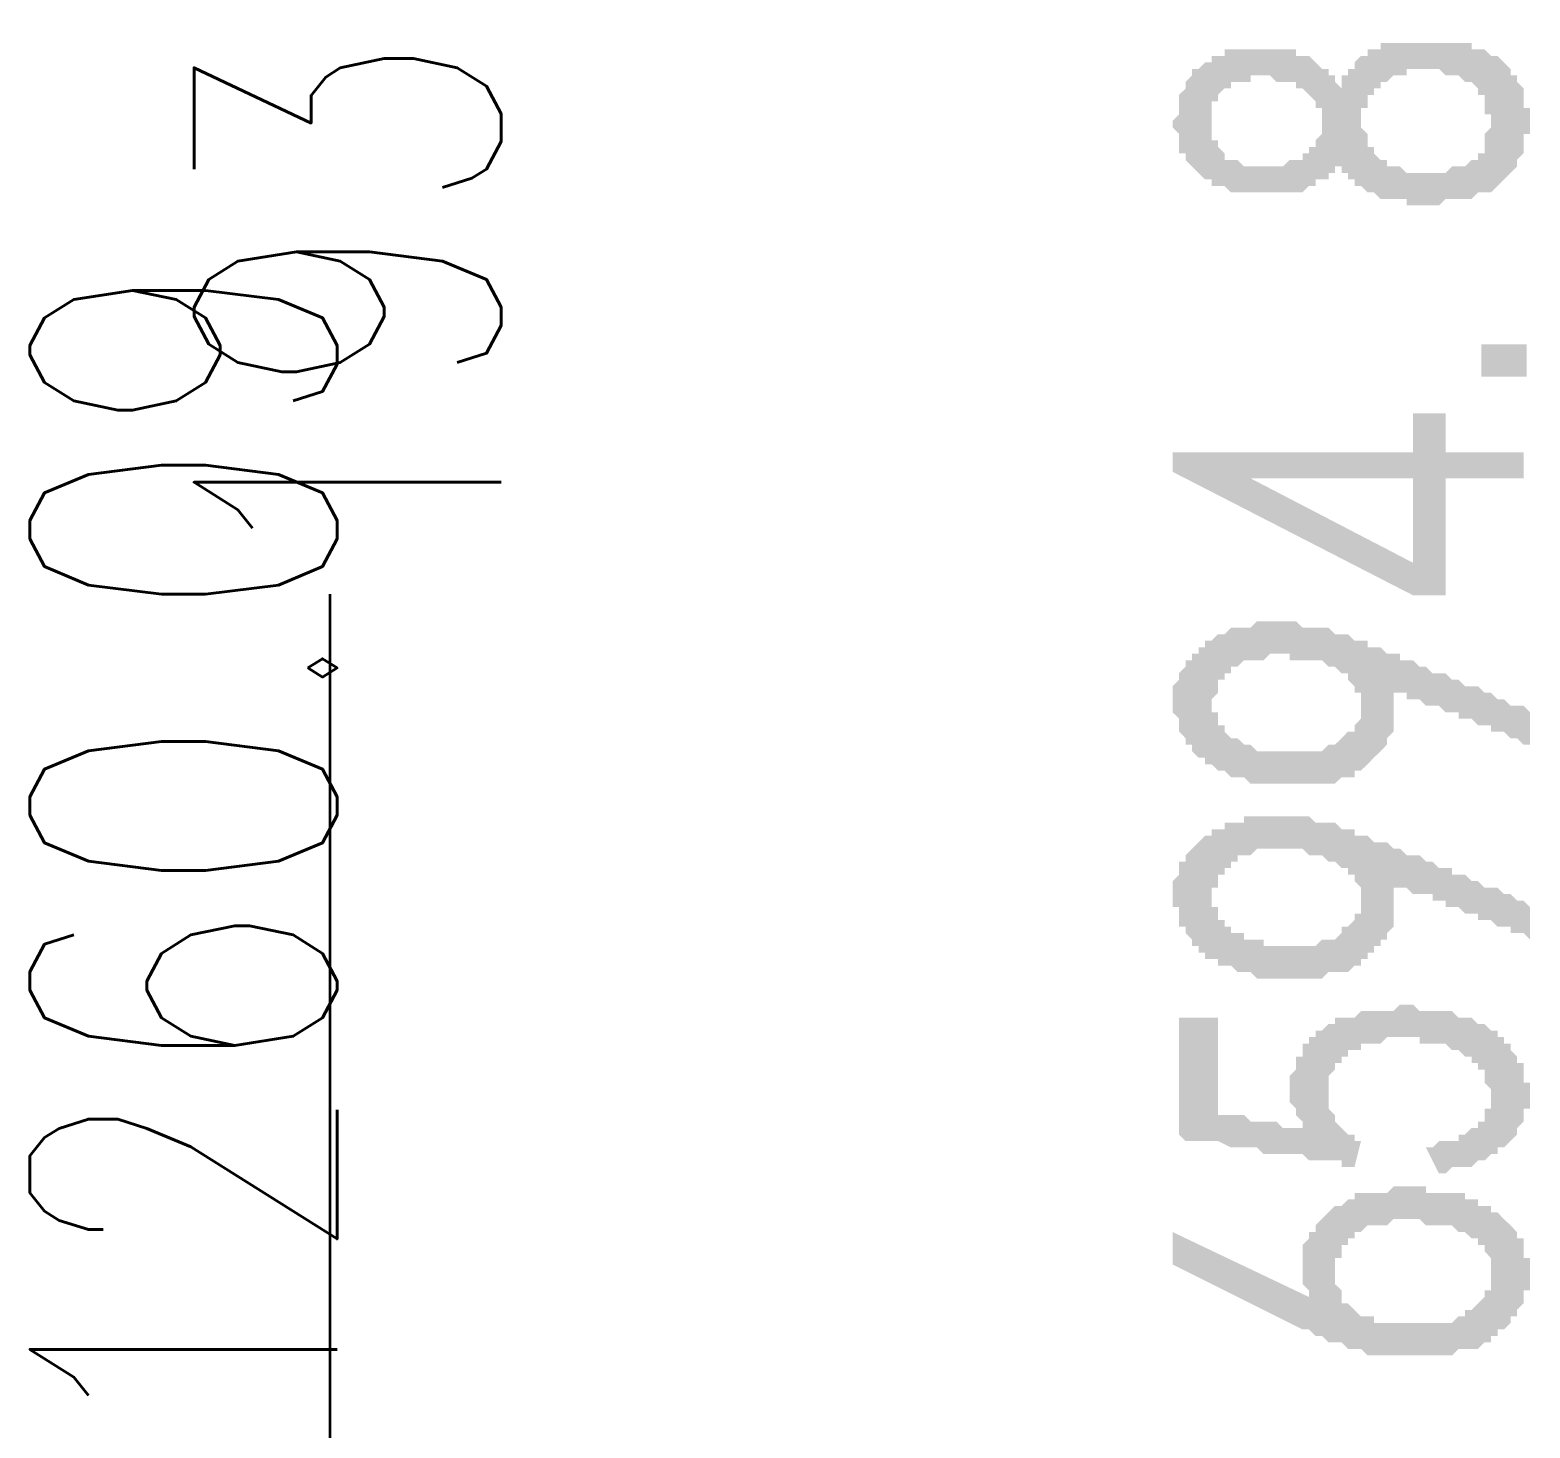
# Model space of a CAD drawing. Header units: millimetres. Extents: x 6156 to 7119, y 3162 to 3647.
# Drawn here: x 6665.45 to 6680.1, y 3588.16 to 3601.82 of the extents above; entities that cross this region are included whole.
import ezdxf
from ezdxf.enums import TextEntityAlignment as Align

# ---------------------------------------------------------------- set-up
doc = ezdxf.new("R2010")
doc.units = ezdxf.units.MM
doc.layers.add('图层1', color=7, linetype='Continuous')
doc.layers.add('点图2', color=30, linetype='Continuous', lineweight=5)
doc.layers.add('线段', color=130, linetype='Continuous', lineweight=35)
doc.styles.add('HBtxt', font='txt', dxfattribs={"width": 0.7, "bigfont": 'HZTXT'})

msp = doc.modelspace()

# ---------------------------------------------------------------- hatches: boundary and pattern name
at = {"layer": '图层1', "transparency": 33554559}
h = msp.add_hatch(color=256, dxfattribs=at)
h.paths.add_polyline_path([(6679.088, 3600.106), (6679.025, 3600.106), (6678.961, 3600.106), (6678.898, 3600.106), (6678.898, 3600.17), (6678.834, 3600.17), (6678.771, 3600.17), (6678.707, 3600.17), (6678.707, 3600.17), (6678.644, 3600.17), (6678.58, 3600.233), (6678.58, 3600.233), (6678.517, 3600.233), (6678.453, 3600.297), (6678.453, 3600.297), (6678.39, 3600.297), (6678.39, 3600.36), (6678.326, 3600.36), (6678.326, 3600.424), (6678.263, 3600.424), (6678.263, 3600.487), (6678.263, 3600.487), (6678.199, 3600.487), (6678.199, 3600.424), (6678.136, 3600.424), (6678.136, 3600.36), (6678.072, 3600.36), (6678.009, 3600.36), (6678.009, 3600.297), (6677.945, 3600.297), (6677.945, 3600.297), (6677.945, 3600.297), (6677.882, 3600.233), (6677.818, 3600.233), (6677.818, 3600.233), (6677.755, 3600.233), (6677.691, 3600.233), (6677.628, 3600.233), (6677.564, 3600.233), (6677.564, 3600.233), (6677.501, 3600.233), (6677.438, 3600.233), (6677.374, 3600.233), (6677.311, 3600.233), (6677.311, 3600.233), (6677.247, 3600.233), (6677.184, 3600.233), (6677.184, 3600.233), (6677.12, 3600.297), (6677.057, 3600.297), (6677.057, 3600.297), (6676.993, 3600.297), (6676.993, 3600.36), (6676.93, 3600.36), (6676.866, 3600.424), (6676.866, 3600.424), (6676.866, 3600.424), (6676.803, 3600.487), (6676.803, 3600.487), (6676.739, 3600.551), (6676.739, 3600.551), (6676.739, 3600.614), (6676.676, 3600.614), (6676.676, 3600.614), (6676.676, 3600.678), (6676.676, 3600.741), (6676.676, 3600.741), (6676.676, 3600.805), (6676.676, 3600.805), (6676.612, 3600.868), (6676.612, 3600.932), (6676.612, 3600.932), (6676.612, 3600.932), (6676.676, 3600.995), (6676.676, 3601.059), (6676.676, 3601.059), (6676.676, 3601.122), (6676.676, 3601.122), (6676.676, 3601.186), (6676.676, 3601.186), (6676.676, 3601.186), (6676.739, 3601.249), (6676.739, 3601.249), (6676.739, 3601.313), (6676.739, 3601.313), (6676.803, 3601.376), (6676.803, 3601.44), (6676.866, 3601.44), (6676.866, 3601.44), (6676.93, 3601.503), (6676.93, 3601.503), (6676.993, 3601.503), (6676.993, 3601.567), (6677.057, 3601.567), (6677.12, 3601.567), (6677.12, 3601.63), (6677.184, 3601.63), (6677.184, 3601.63), (6677.247, 3601.63), (6677.311, 3601.63), (6677.374, 3601.63), (6677.374, 3601.63), (6677.438, 3601.63), (6677.501, 3601.63), (6677.564, 3601.63), (6677.564, 3601.63), (6677.628, 3601.63), (6677.691, 3601.63), (6677.755, 3601.63), (6677.755, 3601.63), (6677.818, 3601.63), (6677.818, 3601.567), (6677.882, 3601.567), (6677.945, 3601.567), (6677.945, 3601.567), (6678.009, 3601.503), (6678.009, 3601.503), (6678.072, 3601.44), (6678.072, 3601.44), (6678.136, 3601.44), (6678.136, 3601.376), (6678.199, 3601.376), (6678.199, 3601.313), (6678.263, 3601.249), (6678.263, 3601.249), (6678.263, 3601.313), (6678.263, 3601.376), (6678.326, 3601.376), (6678.326, 3601.44), (6678.39, 3601.44), (6678.39, 3601.503), (6678.39, 3601.503), (6678.453, 3601.567), (6678.453, 3601.567), (6678.517, 3601.567), (6678.517, 3601.63), (6678.58, 3601.63), (6678.58, 3601.63), (6678.644, 3601.63), (6678.644, 3601.694), (6678.707, 3601.694), (6678.771, 3601.694), (6678.834, 3601.694), (6678.834, 3601.694), (6678.898, 3601.694), (6678.961, 3601.694), (6679.025, 3601.694), (6679.088, 3601.694), (6679.152, 3601.694), (6679.152, 3601.694), (6679.215, 3601.694), (6679.279, 3601.694), (6679.342, 3601.694), (6679.406, 3601.694), (6679.406, 3601.694), (6679.469, 3601.694), (6679.533, 3601.694), (6679.533, 3601.63), (6679.596, 3601.63), (6679.596, 3601.63), (6679.66, 3601.63), (6679.723, 3601.567), (6679.723, 3601.567), (6679.787, 3601.567), (6679.85, 3601.503), (6679.85, 3601.503), (6679.85, 3601.503), (6679.914, 3601.44), (6679.914, 3601.44), (6679.914, 3601.376), (6679.977, 3601.376), (6679.977, 3601.313), (6679.977, 3601.313), (6680.041, 3601.249), (6680.041, 3601.249), (6680.041, 3601.186), (6680.041, 3601.186), (6680.041, 3601.122), (6680.041, 3601.059), (6680.104, 3601.059), (6680.104, 3600.995), (6680.104, 3600.995), (6680.104, 3600.932), (6680.104, 3600.868), (6680.104, 3600.868), (6680.104, 3600.805), (6680.041, 3600.805), (6680.041, 3600.741), (6680.041, 3600.678), (6680.041, 3600.678), (6680.041, 3600.614), (6680.041, 3600.614), (6679.977, 3600.551), (6679.977, 3600.551), (6679.977, 3600.551), (6679.977, 3600.487), (6679.977, 3600.487), (6679.914, 3600.424), (6679.914, 3600.424), (6679.85, 3600.36), (6679.85, 3600.36), (6679.787, 3600.297), (6679.787, 3600.297), (6679.787, 3600.297), (6679.723, 3600.233), (6679.723, 3600.233), (6679.66, 3600.233), (6679.596, 3600.233), (6679.533, 3600.17), (6679.533, 3600.17), (6679.469, 3600.17), (6679.406, 3600.17), (6679.406, 3600.17), (6679.342, 3600.17), (6679.279, 3600.17), (6679.215, 3600.106), (6679.215, 3600.106), (6679.152, 3600.106), (6679.088, 3600.106), (6679.088, 3600.106)], flags=0)
h.paths.add_polyline_path([(6679.025, 3600.424), (6679.088, 3600.424), (6679.152, 3600.424), (6679.215, 3600.424), (6679.279, 3600.424), (6679.279, 3600.424), (6679.342, 3600.487), (6679.406, 3600.487), (6679.406, 3600.487), (6679.469, 3600.487), (6679.469, 3600.487), (6679.533, 3600.551), (6679.533, 3600.551), (6679.596, 3600.551), (6679.596, 3600.614), (6679.66, 3600.614), (6679.66, 3600.678), (6679.66, 3600.741), (6679.66, 3600.741), (6679.66, 3600.741), (6679.66, 3600.805), (6679.723, 3600.868), (6679.723, 3600.868), (6679.723, 3600.932), (6679.723, 3600.932), (6679.723, 3600.995), (6679.66, 3600.995), (6679.66, 3601.059), (6679.66, 3601.122), (6679.66, 3601.122), (6679.66, 3601.186), (6679.596, 3601.186), (6679.596, 3601.249), (6679.596, 3601.249), (6679.533, 3601.313), (6679.469, 3601.313), (6679.469, 3601.313), (6679.406, 3601.376), (6679.406, 3601.376), (6679.342, 3601.376), (6679.279, 3601.376), (6679.279, 3601.376), (6679.215, 3601.44), (6679.152, 3601.44), (6679.088, 3601.44), (6679.088, 3601.44), (6679.025, 3601.44), (6678.961, 3601.44), (6678.898, 3601.44), (6678.898, 3601.376), (6678.834, 3601.376), (6678.771, 3601.376), (6678.771, 3601.376), (6678.707, 3601.313), (6678.644, 3601.313), (6678.644, 3601.249), (6678.58, 3601.249), (6678.58, 3601.249), (6678.58, 3601.186), (6678.517, 3601.186), (6678.517, 3601.122), (6678.517, 3601.122), (6678.517, 3601.059), (6678.453, 3601.059), (6678.453, 3600.995), (6678.453, 3600.932), (6678.453, 3600.932), (6678.453, 3600.868), (6678.453, 3600.868), (6678.453, 3600.868), (6678.517, 3600.805), (6678.517, 3600.741), (6678.517, 3600.741), (6678.517, 3600.678), (6678.58, 3600.678), (6678.58, 3600.614), (6678.58, 3600.614), (6678.644, 3600.551), (6678.644, 3600.551), (6678.707, 3600.551), (6678.707, 3600.487), (6678.771, 3600.487), (6678.771, 3600.487), (6678.834, 3600.487), (6678.898, 3600.424), (6678.961, 3600.424), (6678.961, 3600.424), (6679.025, 3600.424), (6679.025, 3600.424)], flags=0)
h.paths.add_polyline_path([(6677.501, 3600.487), (6677.564, 3600.487), (6677.628, 3600.487), (6677.628, 3600.487), (6677.691, 3600.487), (6677.755, 3600.551), (6677.755, 3600.551), (6677.818, 3600.551), (6677.882, 3600.551), (6677.882, 3600.614), (6677.945, 3600.614), (6677.945, 3600.614), (6677.945, 3600.678), (6678.009, 3600.678), (6678.009, 3600.741), (6678.009, 3600.741), (6678.072, 3600.805), (6678.072, 3600.805), (6678.072, 3600.868), (6678.072, 3600.932), (6678.072, 3600.932), (6678.072, 3600.995), (6678.072, 3601.059), (6678.009, 3601.059), (6678.009, 3601.122), (6678.009, 3601.122), (6677.945, 3601.186), (6677.945, 3601.186), (6677.945, 3601.186), (6677.882, 3601.249), (6677.882, 3601.249), (6677.818, 3601.249), (6677.818, 3601.313), (6677.755, 3601.313), (6677.691, 3601.313), (6677.691, 3601.313), (6677.628, 3601.313), (6677.564, 3601.376), (6677.501, 3601.376), (6677.438, 3601.376), (6677.438, 3601.376), (6677.374, 3601.376), (6677.374, 3601.313), (6677.311, 3601.313), (6677.247, 3601.313), (6677.184, 3601.313), (6677.184, 3601.249), (6677.12, 3601.249), (6677.12, 3601.249), (6677.12, 3601.249), (6677.057, 3601.186), (6677.057, 3601.186), (6677.057, 3601.122), (6676.993, 3601.122), (6676.993, 3601.059), (6676.993, 3600.995), (6676.993, 3600.995), (6676.993, 3600.932), (6676.993, 3600.932), (6676.993, 3600.868), (6676.993, 3600.805), (6676.993, 3600.805), (6676.993, 3600.741), (6677.057, 3600.741), (6677.057, 3600.678), (6677.057, 3600.678), (6677.12, 3600.614), (6677.12, 3600.614), (6677.12, 3600.551), (6677.184, 3600.551), (6677.184, 3600.551), (6677.247, 3600.551), (6677.311, 3600.487), (6677.311, 3600.487), (6677.374, 3600.487), (6677.438, 3600.487), (6677.501, 3600.487), (6677.501, 3600.487)], flags=0)
h = msp.add_hatch(color=256, dxfattribs=at)
h.paths.add_polyline_path([(6679.279, 3597.439), (6679.279, 3596.296), (6678.961, 3596.296), (6676.612, 3597.503), (6676.612, 3597.693), (6678.961, 3597.693), (6678.961, 3598.074), (6679.279, 3598.074), (6679.279, 3597.693), (6680.041, 3597.693), (6680.041, 3597.439)], flags=0)
h.paths.add_polyline_path([(6678.961, 3597.439), (6677.374, 3597.439), (6678.961, 3596.614)], flags=0)
h = msp.add_hatch(color=256, dxfattribs=at)
h.paths.add_polyline_path([(6680.104, 3594.836), (6680.041, 3594.836), (6679.977, 3594.899), (6679.914, 3594.899), (6679.914, 3594.899), (6679.85, 3594.963), (6679.787, 3594.963), (6679.723, 3594.963), (6679.723, 3595.026), (6679.66, 3595.026), (6679.596, 3595.026), (6679.596, 3595.026), (6679.533, 3595.09), (6679.469, 3595.09), (6679.406, 3595.09), (6679.406, 3595.153), (6679.342, 3595.153), (6679.279, 3595.153), (6679.279, 3595.153), (6679.215, 3595.217), (6679.152, 3595.217), (6679.152, 3595.217), (6679.088, 3595.217), (6679.025, 3595.28), (6679.025, 3595.28), (6678.961, 3595.28), (6678.898, 3595.28), (6678.898, 3595.344), (6678.834, 3595.344), (6678.771, 3595.344), (6678.771, 3595.344), (6678.771, 3595.344), (6678.771, 3595.28), (6678.771, 3595.217), (6678.771, 3595.217), (6678.771, 3595.153), (6678.771, 3595.153), (6678.771, 3595.09), (6678.771, 3595.026), (6678.771, 3595.026), (6678.771, 3594.963), (6678.771, 3594.963), (6678.707, 3594.899), (6678.707, 3594.899), (6678.707, 3594.836), (6678.707, 3594.836), (6678.644, 3594.772), (6678.644, 3594.772), (6678.644, 3594.772), (6678.58, 3594.709), (6678.58, 3594.709), (6678.517, 3594.645), (6678.517, 3594.645), (6678.453, 3594.582), (6678.453, 3594.582), (6678.39, 3594.582), (6678.39, 3594.518), (6678.326, 3594.518), (6678.263, 3594.518), (6678.263, 3594.518), (6678.199, 3594.455), (6678.136, 3594.455), (6678.072, 3594.455), (6678.072, 3594.455), (6678.009, 3594.455), (6677.945, 3594.455), (6677.945, 3594.455), (6677.882, 3594.455), (6677.818, 3594.455), (6677.755, 3594.455), (6677.691, 3594.455), (6677.691, 3594.455), (6677.628, 3594.455), (6677.564, 3594.455), (6677.501, 3594.455), (6677.501, 3594.455), (6677.438, 3594.455), (6677.438, 3594.455), (6677.374, 3594.455), (6677.311, 3594.518), (6677.311, 3594.518), (6677.247, 3594.518), (6677.184, 3594.518), (6677.12, 3594.582), (6677.12, 3594.582), (6677.057, 3594.582), (6677.057, 3594.582), (6676.993, 3594.645), (6676.93, 3594.645), (6676.93, 3594.709), (6676.866, 3594.709), (6676.866, 3594.709), (6676.803, 3594.772), (6676.803, 3594.772), (6676.803, 3594.836), (6676.739, 3594.836), (6676.739, 3594.899), (6676.739, 3594.899), (6676.676, 3594.963), (6676.676, 3594.963), (6676.676, 3595.026), (6676.676, 3595.09), (6676.676, 3595.09), (6676.612, 3595.153), (6676.612, 3595.153), (6676.612, 3595.217), (6676.612, 3595.217), (6676.612, 3595.28), (6676.612, 3595.28), (6676.612, 3595.344), (6676.612, 3595.407), (6676.612, 3595.407), (6676.676, 3595.471), (6676.676, 3595.471), (6676.676, 3595.534), (6676.676, 3595.534), (6676.739, 3595.598), (6676.739, 3595.598), (6676.739, 3595.661), (6676.803, 3595.661), (6676.803, 3595.725), (6676.866, 3595.725), (6676.866, 3595.788), (6676.93, 3595.788), (6676.93, 3595.852), (6676.993, 3595.852), (6676.993, 3595.852), (6677.057, 3595.915), (6677.12, 3595.915), (6677.12, 3595.915), (6677.184, 3595.979), (6677.247, 3595.979), (6677.247, 3595.979), (6677.311, 3595.979), (6677.311, 3595.979), (6677.374, 3595.979), (6677.438, 3596.042), (6677.501, 3596.042), (6677.501, 3596.042), (6677.564, 3596.042), (6677.628, 3596.042), (6677.691, 3596.042), (6677.691, 3596.042), (6677.755, 3596.042), (6677.818, 3596.042), (6677.818, 3596.042), (6677.882, 3595.979), (6677.945, 3595.979), (6678.009, 3595.979), (6678.009, 3595.979), (6678.072, 3595.979), (6678.136, 3595.979), (6678.199, 3595.915), (6678.263, 3595.915), (6678.263, 3595.915), (6678.326, 3595.915), (6678.39, 3595.852), (6678.39, 3595.852), (6678.39, 3595.852), (6678.453, 3595.852), (6678.453, 3595.852), (6678.517, 3595.852), (6678.517, 3595.852), (6678.517, 3595.788), (6678.58, 3595.788), (6678.58, 3595.788), (6678.644, 3595.788), (6678.644, 3595.788), (6678.707, 3595.725), (6678.771, 3595.725), (6678.771, 3595.725), (6678.834, 3595.725), (6678.834, 3595.661), (6678.898, 3595.661), (6678.961, 3595.661), (6678.961, 3595.661), (6679.025, 3595.598), (6679.088, 3595.598), (6679.088, 3595.598), (6679.152, 3595.534), (6679.215, 3595.534), (6679.279, 3595.534), (6679.342, 3595.471), (6679.342, 3595.471), (6679.406, 3595.471), (6679.469, 3595.407), (6679.533, 3595.407), (6679.596, 3595.407), (6679.66, 3595.344), (6679.723, 3595.344), (6679.787, 3595.28), (6679.85, 3595.28), (6679.914, 3595.217), (6679.977, 3595.217), (6680.041, 3595.217), (6680.104, 3595.153), (6680.104, 3595.153)], flags=0)
h.paths.add_polyline_path([(6677.882, 3594.772), (6677.945, 3594.772), (6678.009, 3594.772), (6678.009, 3594.772), (6678.072, 3594.772), (6678.136, 3594.836), (6678.136, 3594.836), (6678.199, 3594.836), (6678.263, 3594.899), (6678.263, 3594.899), (6678.263, 3594.899), (6678.326, 3594.963), (6678.39, 3594.963), (6678.39, 3595.026), (6678.39, 3595.026), (6678.453, 3595.09), (6678.453, 3595.09), (6678.453, 3595.153), (6678.453, 3595.153), (6678.453, 3595.217), (6678.453, 3595.217), (6678.453, 3595.28), (6678.453, 3595.28), (6678.453, 3595.344), (6678.39, 3595.344), (6678.39, 3595.407), (6678.39, 3595.407), (6678.326, 3595.471), (6678.326, 3595.471), (6678.326, 3595.534), (6678.263, 3595.534), (6678.263, 3595.534), (6678.199, 3595.598), (6678.136, 3595.598), (6678.136, 3595.598), (6678.072, 3595.661), (6678.009, 3595.661), (6678.009, 3595.661), (6677.945, 3595.661), (6677.882, 3595.661), (6677.818, 3595.661), (6677.755, 3595.661), (6677.755, 3595.725), (6677.691, 3595.725), (6677.628, 3595.725), (6677.564, 3595.725), (6677.564, 3595.725), (6677.501, 3595.661), (6677.501, 3595.661), (6677.438, 3595.661), (6677.374, 3595.661), (6677.374, 3595.661), (6677.311, 3595.661), (6677.247, 3595.598), (6677.247, 3595.598), (6677.184, 3595.598), (6677.184, 3595.534), (6677.184, 3595.534), (6677.12, 3595.534), (6677.12, 3595.471), (6677.057, 3595.471), (6677.057, 3595.407), (6677.057, 3595.344), (6677.057, 3595.344), (6676.993, 3595.28), (6676.993, 3595.28), (6676.993, 3595.28), (6676.993, 3595.217), (6676.993, 3595.217), (6676.993, 3595.153), (6677.057, 3595.153), (6677.057, 3595.09), (6677.057, 3595.026), (6677.057, 3595.026), (6677.12, 3595.026), (6677.12, 3594.963), (6677.12, 3594.963), (6677.184, 3594.899), (6677.184, 3594.899), (6677.247, 3594.899), (6677.311, 3594.836), (6677.311, 3594.836), (6677.374, 3594.836), (6677.374, 3594.836), (6677.438, 3594.772), (6677.501, 3594.772), (6677.501, 3594.772), (6677.564, 3594.772), (6677.628, 3594.772), (6677.691, 3594.772), (6677.691, 3594.772), (6677.755, 3594.772), (6677.818, 3594.772), (6677.882, 3594.772), (6677.882, 3594.772)], flags=0)
h = msp.add_hatch(color=256, dxfattribs=at)
h.paths.add_polyline_path([(6680.104, 3592.931), (6680.041, 3592.994), (6679.977, 3592.994), (6679.914, 3592.994), (6679.914, 3593.058), (6679.85, 3593.058), (6679.787, 3593.058), (6679.723, 3593.121), (6679.723, 3593.121), (6679.66, 3593.121), (6679.596, 3593.121), (6679.596, 3593.185), (6679.533, 3593.185), (6679.469, 3593.185), (6679.406, 3593.248), (6679.406, 3593.248), (6679.342, 3593.248), (6679.279, 3593.248), (6679.279, 3593.312), (6679.215, 3593.312), (6679.152, 3593.312), (6679.152, 3593.375), (6679.088, 3593.375), (6679.025, 3593.375), (6679.025, 3593.375), (6678.961, 3593.375), (6678.898, 3593.439), (6678.898, 3593.439), (6678.834, 3593.439), (6678.771, 3593.439), (6678.771, 3593.502), (6678.771, 3593.439), (6678.771, 3593.375), (6678.771, 3593.375), (6678.771, 3593.312), (6678.771, 3593.248), (6678.771, 3593.248), (6678.771, 3593.185), (6678.771, 3593.185), (6678.771, 3593.121), (6678.771, 3593.121), (6678.771, 3593.058), (6678.707, 3592.994), (6678.707, 3592.994), (6678.707, 3592.931), (6678.707, 3592.931), (6678.644, 3592.931), (6678.644, 3592.867), (6678.644, 3592.867), (6678.58, 3592.867), (6678.58, 3592.804), (6678.517, 3592.804), (6678.517, 3592.74), (6678.453, 3592.74), (6678.453, 3592.677), (6678.39, 3592.677), (6678.39, 3592.677), (6678.326, 3592.613), (6678.263, 3592.613), (6678.263, 3592.613), (6678.199, 3592.613), (6678.136, 3592.613), (6678.072, 3592.55), (6678.072, 3592.55), (6678.009, 3592.55), (6677.945, 3592.55), (6677.945, 3592.55), (6677.882, 3592.55), (6677.818, 3592.55), (6677.755, 3592.55), (6677.691, 3592.55), (6677.691, 3592.55), (6677.628, 3592.55), (6677.564, 3592.55), (6677.501, 3592.55), (6677.501, 3592.55), (6677.438, 3592.55), (6677.438, 3592.55), (6677.374, 3592.613), (6677.311, 3592.613), (6677.311, 3592.613), (6677.247, 3592.613), (6677.184, 3592.677), (6677.12, 3592.677), (6677.12, 3592.677), (6677.057, 3592.677), (6677.057, 3592.74), (6676.993, 3592.74), (6676.93, 3592.74), (6676.93, 3592.804), (6676.866, 3592.804), (6676.866, 3592.867), (6676.803, 3592.867), (6676.803, 3592.931), (6676.803, 3592.931), (6676.739, 3592.994), (6676.739, 3592.994), (6676.739, 3593.058), (6676.676, 3593.058), (6676.676, 3593.121), (6676.676, 3593.121), (6676.676, 3593.185), (6676.676, 3593.248), (6676.612, 3593.248), (6676.612, 3593.312), (6676.612, 3593.312), (6676.612, 3593.375), (6676.612, 3593.375), (6676.612, 3593.439), (6676.612, 3593.439), (6676.612, 3593.502), (6676.612, 3593.502), (6676.676, 3593.566), (6676.676, 3593.629), (6676.676, 3593.629), (6676.676, 3593.693), (6676.739, 3593.693), (6676.739, 3593.756), (6676.739, 3593.756), (6676.803, 3593.82), (6676.803, 3593.82), (6676.866, 3593.883), (6676.866, 3593.883), (6676.93, 3593.947), (6676.93, 3593.947), (6676.993, 3593.947), (6676.993, 3594.01), (6677.057, 3594.01), (6677.12, 3594.01), (6677.12, 3594.074), (6677.184, 3594.074), (6677.247, 3594.074), (6677.247, 3594.074), (6677.311, 3594.074), (6677.311, 3594.137), (6677.374, 3594.137), (6677.438, 3594.137), (6677.501, 3594.137), (6677.501, 3594.137), (6677.564, 3594.137), (6677.628, 3594.137), (6677.691, 3594.137), (6677.691, 3594.137), (6677.755, 3594.137), (6677.818, 3594.137), (6677.818, 3594.137), (6677.882, 3594.137), (6677.945, 3594.137), (6678.009, 3594.074), (6678.009, 3594.074), (6678.072, 3594.074), (6678.136, 3594.074), (6678.199, 3594.074), (6678.263, 3594.01), (6678.263, 3594.01), (6678.326, 3594.01), (6678.39, 3594.01), (6678.39, 3594.01), (6678.39, 3593.947), (6678.453, 3593.947), (6678.453, 3593.947), (6678.517, 3593.947), (6678.517, 3593.947), (6678.517, 3593.947), (6678.58, 3593.883), (6678.58, 3593.883), (6678.644, 3593.883), (6678.644, 3593.883), (6678.707, 3593.883), (6678.771, 3593.82), (6678.771, 3593.82), (6678.834, 3593.82), (6678.834, 3593.82), (6678.898, 3593.756), (6678.961, 3593.756), (6678.961, 3593.756), (6679.025, 3593.756), (6679.088, 3593.693), (6679.088, 3593.693), (6679.152, 3593.693), (6679.215, 3593.629), (6679.279, 3593.629), (6679.342, 3593.629), (6679.342, 3593.566), (6679.406, 3593.566), (6679.469, 3593.566), (6679.533, 3593.502), (6679.596, 3593.502), (6679.66, 3593.439), (6679.723, 3593.439), (6679.787, 3593.439), (6679.85, 3593.375), (6679.914, 3593.375), (6679.977, 3593.312), (6680.041, 3593.312), (6680.104, 3593.248), (6680.104, 3593.248)], flags=0)
h.paths.add_polyline_path([(6677.882, 3592.867), (6677.945, 3592.867), (6678.009, 3592.867), (6678.009, 3592.867), (6678.072, 3592.931), (6678.136, 3592.931), (6678.136, 3592.931), (6678.199, 3592.931), (6678.263, 3592.994), (6678.263, 3592.994), (6678.263, 3593.058), (6678.326, 3593.058), (6678.39, 3593.121), (6678.39, 3593.121), (6678.39, 3593.185), (6678.453, 3593.185), (6678.453, 3593.248), (6678.453, 3593.248), (6678.453, 3593.312), (6678.453, 3593.312), (6678.453, 3593.312), (6678.453, 3593.375), (6678.453, 3593.439), (6678.453, 3593.439), (6678.39, 3593.502), (6678.39, 3593.502), (6678.39, 3593.566), (6678.326, 3593.566), (6678.326, 3593.566), (6678.326, 3593.629), (6678.263, 3593.629), (6678.263, 3593.629), (6678.199, 3593.693), (6678.136, 3593.693), (6678.136, 3593.693), (6678.072, 3593.756), (6678.009, 3593.756), (6678.009, 3593.756), (6677.945, 3593.756), (6677.882, 3593.82), (6677.818, 3593.82), (6677.755, 3593.82), (6677.755, 3593.82), (6677.691, 3593.82), (6677.628, 3593.82), (6677.564, 3593.82), (6677.564, 3593.82), (6677.501, 3593.82), (6677.501, 3593.82), (6677.438, 3593.82), (6677.374, 3593.756), (6677.374, 3593.756), (6677.311, 3593.756), (6677.247, 3593.756), (6677.247, 3593.693), (6677.184, 3593.693), (6677.184, 3593.629), (6677.184, 3593.629), (6677.12, 3593.629), (6677.12, 3593.566), (6677.057, 3593.566), (6677.057, 3593.502), (6677.057, 3593.502), (6677.057, 3593.439), (6676.993, 3593.439), (6676.993, 3593.375), (6676.993, 3593.375), (6676.993, 3593.312), (6676.993, 3593.312), (6676.993, 3593.248), (6677.057, 3593.248), (6677.057, 3593.185), (6677.057, 3593.185), (6677.057, 3593.121), (6677.12, 3593.121), (6677.12, 3593.121), (6677.12, 3593.058), (6677.184, 3593.058), (6677.184, 3592.994), (6677.247, 3592.994), (6677.311, 3592.994), (6677.311, 3592.931), (6677.374, 3592.931), (6677.374, 3592.931), (6677.438, 3592.931), (6677.501, 3592.931), (6677.501, 3592.867), (6677.564, 3592.867), (6677.628, 3592.867), (6677.691, 3592.867), (6677.691, 3592.867), (6677.755, 3592.867), (6677.818, 3592.867), (6677.882, 3592.867), (6677.882, 3592.867)], flags=0)
msp.add_hatch(color=256, dxfattribs=at).paths.add_polyline_path([(6679.088, 3590.899), (6679.152, 3590.899), (6679.215, 3590.962), (6679.279, 3590.962), (6679.342, 3590.962), (6679.406, 3590.962), (6679.406, 3591.026), (6679.469, 3591.026), (6679.469, 3591.026), (6679.533, 3591.089), (6679.596, 3591.089), (6679.596, 3591.089), (6679.596, 3591.153), (6679.66, 3591.153), (6679.66, 3591.216), (6679.66, 3591.216), (6679.66, 3591.216), (6679.66, 3591.28), (6679.723, 3591.28), (6679.723, 3591.343), (6679.723, 3591.407), (6679.723, 3591.407), (6679.723, 3591.47), (6679.723, 3591.47), (6679.66, 3591.534), (6679.66, 3591.597), (6679.66, 3591.597), (6679.66, 3591.661), (6679.596, 3591.661), (6679.596, 3591.661), (6679.596, 3591.724), (6679.533, 3591.724), (6679.533, 3591.788), (6679.469, 3591.788), (6679.469, 3591.788), (6679.406, 3591.851), (6679.342, 3591.851), (6679.342, 3591.851), (6679.279, 3591.915), (6679.279, 3591.915), (6679.215, 3591.915), (6679.215, 3591.915), (6679.152, 3591.915), (6679.088, 3591.915), (6679.025, 3591.915), (6679.025, 3591.978), (6678.961, 3591.978), (6678.898, 3591.978), (6678.834, 3591.978), (6678.834, 3591.978), (6678.771, 3591.978), (6678.707, 3591.978), (6678.644, 3591.915), (6678.644, 3591.915), (6678.58, 3591.915), (6678.517, 3591.915), (6678.453, 3591.915), (6678.453, 3591.851), (6678.39, 3591.851), (6678.39, 3591.851), (6678.326, 3591.851), (6678.326, 3591.788), (6678.263, 3591.788), (6678.263, 3591.724), (6678.199, 3591.724), (6678.199, 3591.661), (6678.199, 3591.661), (6678.136, 3591.597), (6678.136, 3591.597), (6678.136, 3591.597), (6678.136, 3591.534), (6678.136, 3591.47), (6678.136, 3591.47), (6678.136, 3591.407), (6678.136, 3591.407), (6678.136, 3591.343), (6678.136, 3591.343), (6678.136, 3591.28), (6678.199, 3591.216), (6678.199, 3591.216), (6678.199, 3591.153), (6678.199, 3591.153), (6678.263, 3591.089), (6678.263, 3591.089), (6678.326, 3591.026), (6678.326, 3591.026), (6678.39, 3591.026), (6678.39, 3590.962), (6678.453, 3590.962), (6678.39, 3590.708), (6678.39, 3590.708), (6678.39, 3590.708), (6678.39, 3590.708), (6678.326, 3590.708), (6678.326, 3590.708), (6678.326, 3590.708), (6678.263, 3590.708), (6678.263, 3590.772), (6678.263, 3590.772), (6678.199, 3590.772), (6678.199, 3590.772), (6678.136, 3590.772), (6678.072, 3590.772), (6678.072, 3590.772), (6678.009, 3590.772), (6677.945, 3590.772), (6677.945, 3590.772), (6677.882, 3590.835), (6677.818, 3590.835), (6677.755, 3590.835), (6677.691, 3590.835), (6677.628, 3590.835), (6677.564, 3590.835), (6677.501, 3590.835), (6677.438, 3590.899), (6677.374, 3590.899), (6677.311, 3590.899), (6677.247, 3590.899), (6677.184, 3590.899), (6677.057, 3590.962), (6676.993, 3590.962), (6676.93, 3590.962), (6676.803, 3590.962), (6676.739, 3590.962), (6676.676, 3591.026), (6676.676, 3592.169), (6677.057, 3592.169), (6677.057, 3591.216), (6677.12, 3591.216), (6677.184, 3591.216), (6677.247, 3591.216), (6677.311, 3591.216), (6677.374, 3591.153), (6677.374, 3591.153), (6677.438, 3591.153), (6677.501, 3591.153), (6677.564, 3591.153), (6677.628, 3591.153), (6677.628, 3591.153), (6677.691, 3591.089), (6677.755, 3591.089), (6677.755, 3591.089), (6677.818, 3591.089), (6677.882, 3591.089), (6677.882, 3591.089), (6677.882, 3591.089), (6677.882, 3591.089), (6677.882, 3591.153), (6677.818, 3591.216), (6677.818, 3591.216), (6677.818, 3591.28), (6677.818, 3591.28), (6677.755, 3591.343), (6677.755, 3591.343), (6677.755, 3591.407), (6677.755, 3591.407), (6677.755, 3591.47), (6677.755, 3591.47), (6677.755, 3591.534), (6677.755, 3591.534), (6677.755, 3591.597), (6677.818, 3591.661), (6677.818, 3591.661), (6677.818, 3591.724), (6677.818, 3591.724), (6677.818, 3591.788), (6677.882, 3591.788), (6677.882, 3591.851), (6677.882, 3591.851), (6677.882, 3591.915), (6677.945, 3591.915), (6677.945, 3591.978), (6678.009, 3591.978), (6678.009, 3592.042), (6678.072, 3592.042), (6678.072, 3592.042), (6678.136, 3592.105), (6678.136, 3592.105), (6678.199, 3592.105), (6678.199, 3592.169), (6678.263, 3592.169), (6678.326, 3592.169), (6678.39, 3592.169), (6678.39, 3592.169), (6678.453, 3592.232), (6678.517, 3592.232), (6678.517, 3592.232), (6678.58, 3592.232), (6678.58, 3592.232), (6678.644, 3592.232), (6678.707, 3592.232), (6678.771, 3592.232), (6678.771, 3592.232), (6678.834, 3592.296), (6678.898, 3592.296), (6678.961, 3592.296), (6678.961, 3592.296), (6679.025, 3592.232), (6679.088, 3592.232), (6679.088, 3592.232), (6679.152, 3592.232), (6679.215, 3592.232), (6679.279, 3592.232), (6679.279, 3592.232), (6679.342, 3592.232), (6679.406, 3592.169), (6679.469, 3592.169), (6679.469, 3592.169), (6679.533, 3592.169), (6679.596, 3592.105), (6679.596, 3592.105), (6679.66, 3592.105), (6679.723, 3592.042), (6679.723, 3592.042), (6679.787, 3592.042), (6679.787, 3592.042), (6679.787, 3591.978), (6679.85, 3591.978), (6679.85, 3591.915), (6679.914, 3591.915), (6679.914, 3591.851), (6679.914, 3591.851), (6679.977, 3591.788), (6679.977, 3591.788), (6679.977, 3591.724), (6680.041, 3591.724), (6680.041, 3591.661), (6680.041, 3591.661), (6680.041, 3591.597), (6680.041, 3591.534), (6680.104, 3591.534), (6680.104, 3591.47), (6680.104, 3591.47), (6680.104, 3591.407), (6680.104, 3591.343), (6680.104, 3591.343), (6680.104, 3591.28), (6680.041, 3591.28), (6680.041, 3591.216), (6680.041, 3591.216), (6680.041, 3591.153), (6680.041, 3591.153), (6679.977, 3591.089), (6679.977, 3591.089), (6679.977, 3591.026), (6679.914, 3590.962), (6679.914, 3590.962), (6679.85, 3590.899), (6679.85, 3590.899), (6679.85, 3590.899), (6679.787, 3590.899), (6679.787, 3590.835), (6679.723, 3590.835), (6679.723, 3590.835), (6679.66, 3590.772), (6679.66, 3590.772), (6679.596, 3590.772), (6679.533, 3590.708), (6679.533, 3590.708), (6679.469, 3590.708), (6679.406, 3590.708), (6679.342, 3590.708), (6679.279, 3590.645), (6679.279, 3590.645), (6679.215, 3590.645)])
h = msp.add_hatch(color=256, dxfattribs=at)
h.paths.add_polyline_path([(6678.834, 3588.867), (6678.834, 3588.867), (6678.771, 3588.867), (6678.707, 3588.867), (6678.644, 3588.867), (6678.58, 3588.867), (6678.58, 3588.867), (6678.517, 3588.867), (6678.453, 3588.93), (6678.453, 3588.93), (6678.39, 3588.93), (6678.326, 3588.93), (6678.326, 3588.93), (6678.263, 3588.994), (6678.263, 3588.994), (6678.199, 3588.994), (6678.136, 3588.994), (6678.072, 3589.057), (6678.072, 3589.057), (6678.009, 3589.057), (6677.945, 3589.121), (6677.882, 3589.121), (6677.882, 3589.121), (6676.612, 3589.756), (6676.612, 3590.073), (6677.945, 3589.438), (6677.945, 3589.502), (6677.882, 3589.565), (6677.882, 3589.565), (6677.882, 3589.629), (6677.882, 3589.692), (6677.882, 3589.692), (6677.882, 3589.756), (6677.882, 3589.756), (6677.882, 3589.819), (6677.882, 3589.819), (6677.882, 3589.883), (6677.882, 3589.946), (6677.882, 3589.946), (6677.945, 3590.01), (6677.945, 3590.01), (6677.945, 3590.01), (6677.945, 3590.073), (6678.009, 3590.073), (6678.009, 3590.137), (6678.009, 3590.137), (6678.072, 3590.2), (6678.072, 3590.2), (6678.136, 3590.264), (6678.136, 3590.264), (6678.199, 3590.327), (6678.263, 3590.327), (6678.263, 3590.327), (6678.326, 3590.391), (6678.326, 3590.391), (6678.39, 3590.391), (6678.39, 3590.454), (6678.453, 3590.454), (6678.517, 3590.454), (6678.58, 3590.454), (6678.58, 3590.454), (6678.644, 3590.454), (6678.707, 3590.454), (6678.771, 3590.518), (6678.834, 3590.518), (6678.834, 3590.518), (6678.834, 3590.518), (6678.898, 3590.518), (6678.961, 3590.518), (6679.025, 3590.518), (6679.088, 3590.518), (6679.088, 3590.454), (6679.152, 3590.454), (6679.215, 3590.454), (6679.279, 3590.454), (6679.279, 3590.454), (6679.342, 3590.454), (6679.406, 3590.454), (6679.469, 3590.454), (6679.469, 3590.391), (6679.533, 3590.391), (6679.596, 3590.391), (6679.596, 3590.327), (6679.66, 3590.327), (6679.723, 3590.327), (6679.723, 3590.264), (6679.787, 3590.264), (6679.787, 3590.264), (6679.85, 3590.2), (6679.85, 3590.2), (6679.85, 3590.2), (6679.914, 3590.137), (6679.914, 3590.137), (6679.977, 3590.073), (6679.977, 3590.073), (6679.977, 3590.01), (6680.041, 3590.01), (6680.041, 3589.946), (6680.041, 3589.946), (6680.041, 3589.883), (6680.041, 3589.819), (6680.104, 3589.819), (6680.104, 3589.756), (6680.104, 3589.756), (6680.104, 3589.692), (6680.104, 3589.629), (6680.104, 3589.629), (6680.104, 3589.565), (6680.104, 3589.502), (6680.041, 3589.502), (6680.041, 3589.438), (6680.041, 3589.438), (6680.041, 3589.375), (6680.041, 3589.375), (6679.977, 3589.311), (6679.977, 3589.311), (6679.977, 3589.248), (6679.914, 3589.248), (6679.914, 3589.184), (6679.914, 3589.184), (6679.85, 3589.121), (6679.85, 3589.121), (6679.787, 3589.121), (6679.787, 3589.057), (6679.723, 3589.057), (6679.723, 3588.994), (6679.66, 3588.994), (6679.66, 3588.994), (6679.596, 3588.93), (6679.533, 3588.93), (6679.469, 3588.93), (6679.469, 3588.93), (6679.406, 3588.93), (6679.342, 3588.867), (6679.279, 3588.867), (6679.279, 3588.867), (6679.215, 3588.867), (6679.152, 3588.867), (6679.088, 3588.867), (6679.088, 3588.867), (6679.025, 3588.867), (6678.961, 3588.867), (6678.898, 3588.867), (6678.898, 3588.867), (6678.834, 3588.867)], flags=0)
h.paths.add_polyline_path([(6679.533, 3589.311), (6679.533, 3589.311), (6679.596, 3589.375), (6679.596, 3589.375), (6679.66, 3589.438), (6679.66, 3589.438), (6679.66, 3589.502), (6679.723, 3589.502), (6679.723, 3589.565), (6679.723, 3589.565), (6679.723, 3589.629), (6679.723, 3589.629), (6679.723, 3589.692), (6679.723, 3589.756), (6679.723, 3589.756), (6679.723, 3589.819), (6679.723, 3589.819), (6679.66, 3589.883), (6679.66, 3589.883), (6679.66, 3589.946), (6679.596, 3589.946), (6679.596, 3590.01), (6679.533, 3590.01), (6679.533, 3590.01), (6679.469, 3590.073), (6679.469, 3590.073), (6679.406, 3590.073), (6679.406, 3590.073), (6679.342, 3590.137), (6679.279, 3590.137), (6679.279, 3590.137), (6679.215, 3590.137), (6679.152, 3590.137), (6679.088, 3590.137), (6679.088, 3590.137), (6679.025, 3590.2), (6678.961, 3590.2), (6678.898, 3590.2), (6678.834, 3590.2), (6678.771, 3590.2), (6678.707, 3590.137), (6678.707, 3590.137), (6678.644, 3590.137), (6678.58, 3590.137), (6678.517, 3590.137), (6678.517, 3590.137), (6678.453, 3590.073), (6678.453, 3590.073), (6678.39, 3590.073), (6678.39, 3590.01), (6678.326, 3590.01), (6678.326, 3590.01), (6678.326, 3589.946), (6678.263, 3589.946), (6678.263, 3589.883), (6678.263, 3589.883), (6678.263, 3589.819), (6678.199, 3589.819), (6678.199, 3589.756), (6678.199, 3589.692), (6678.199, 3589.692), (6678.199, 3589.629), (6678.199, 3589.629), (6678.199, 3589.565), (6678.199, 3589.565), (6678.263, 3589.502), (6678.263, 3589.502), (6678.263, 3589.438), (6678.263, 3589.375), (6678.326, 3589.375), (6678.326, 3589.375), (6678.39, 3589.311), (6678.39, 3589.311), (6678.453, 3589.248), (6678.453, 3589.248), (6678.517, 3589.248), (6678.58, 3589.248), (6678.58, 3589.184), (6678.644, 3589.184), (6678.707, 3589.184), (6678.771, 3589.184), (6678.771, 3589.184), (6678.834, 3589.184), (6678.898, 3589.184), (6678.961, 3589.184), (6678.961, 3589.184), (6679.025, 3589.184), (6679.025, 3589.184), (6679.088, 3589.184), (6679.152, 3589.184), (6679.215, 3589.184), (6679.215, 3589.184), (6679.279, 3589.184), (6679.342, 3589.184), (6679.406, 3589.248), (6679.406, 3589.248), (6679.469, 3589.248), (6679.469, 3589.311), (6679.533, 3589.311)], flags=0)

# ---------------------------------------------------------------- linework, layer by layer
at = {"layer": '图层1', "lineweight": -3, "transparency": 33554559}
msp.add_solid([(6680.073, 3598.749), (6680.073, 3598.432), (6679.628, 3598.749), (6679.628, 3598.432)], dxfattribs=at)
at = {"layer": '线段'}
msp.add_line((6668.382, 3578.852), (6668.382, 3596.306), dxfattribs=at)

# ---------------------------------------------------------------- texts
at = {"layer": '点图2', "style": 'HBtxt', "width": 0.7}
for s, p in [('193-1258.27', (6668.553, 3596.411)), ('189-1260.09', (6666.95, 3580.196))]:
    msp.add_text(s, height=3, rotation=90, dxfattribs=at).set_placement(p, align=Align.MIDDLE_LEFT)

doc.saveas('drawing.dxf')
